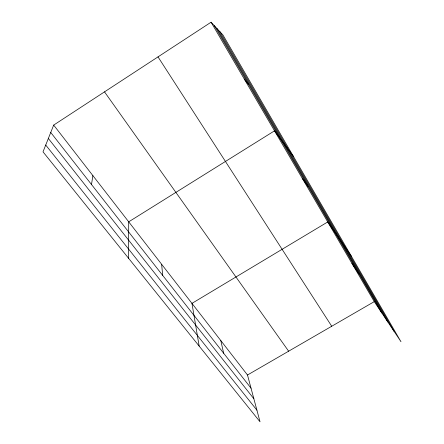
<?xml version="1.0" encoding="UTF-8"?>
<svg xmlns="http://www.w3.org/2000/svg" width="444" height="444" viewBox="0 0 444 444"><rect width="100%" height="100%" fill="white"/><g stroke="black" fill="none" stroke-linecap="round" stroke-linejoin="round"><path stroke-width="0.67" d="M128.588 258.291L128.71 221.828L274.514 130.836L293.528 156.582M91.508 184.521L92.868 175.613M53.685 125.091L43.013 151.837L260.029 421.8L247.502 375.002L53.685 125.091L211.072 22.2L222.932 34.948L400.988 341.725L374.264 301.631L211.072 22.2M247.502 375.002L374.264 301.631M45.726 145.044L256.915 410.178M244.25 79.01L248.623 84.515M48.346 138.467L253.863 398.768M50.744 132.473L251.032 388.2M104.512 91.864L288.639 351.193M302.242 178.31L308.253 186.796M351.382 256.255L327.728 221.95L191.952 303.374L199.167 346.092M351.926 263.381L359.041 273.904M158.014 56.888L331.729 326.251M216.988 28.56L387.817 321.961M214.335 25.708L381.785 312.92M219.908 31.696L394.339 331.746M220.807 340.581L223.648 353.235M161.622 264.269L162.704 275.424"/></g></svg>
